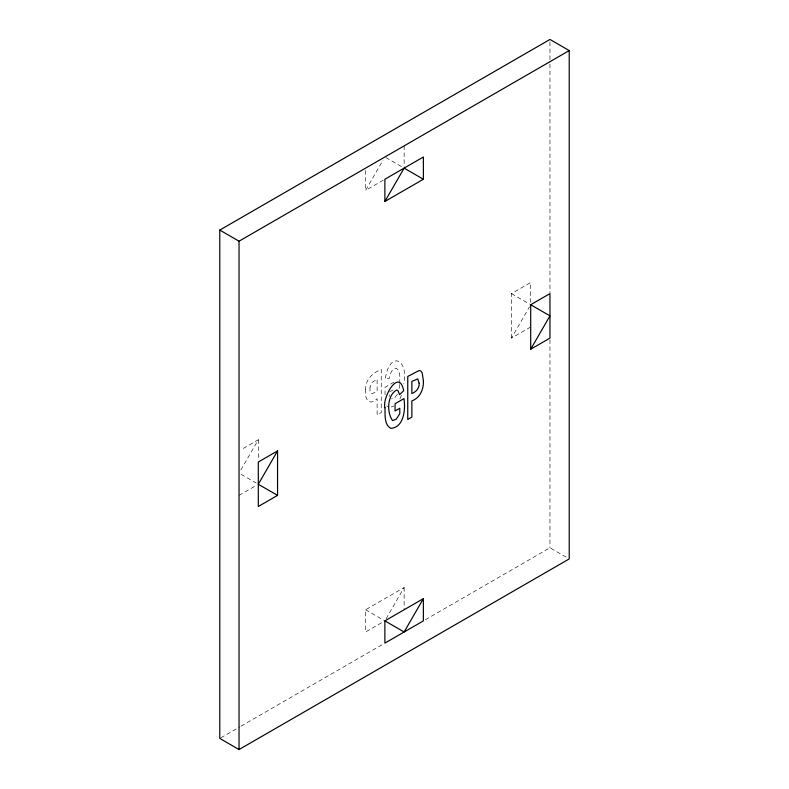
<?xml version="1.0" encoding="UTF-8"?>
<svg xmlns="http://www.w3.org/2000/svg" width="789" height="789" viewBox="0 0 789 789"><rect width="100%" height="100%" fill="white"/><g stroke="black" fill="none" stroke-linecap="round" stroke-linejoin="round"><path stroke-width="0.59" stroke-dasharray="3.94 2.96" d="M399.786 383.424C399.5 378.572 401.108 371.511 396.423 368.355C391.541 368.315 389.993 374.459 389.401 378.345L385.308 379.095C389.105 350.888 408.751 357.782 403.83 383.809M399.678 384.519L399.145 388.652M401.443 395.338L399.727 399.244M397.4 394.372L394.036 398.465L391.443 398.889M383.306 180.148L365.613 190.366L383.059 160.128M240.842 470.007L258.299 439.779L241.069 449.72M530.701 326.981L511.44 338.106L529.498 306.832M386.077 618.793L404.126 587.519L365.613 609.759L365.613 631.999L383.858 621.456M511.44 338.106L511.44 293.626L530.701 282.501L530.701 302.404M393.928 382.152L385.042 387.281L385.042 395.851M392.981 389.953L389.204 392.133L389.204 396.492M239.037 495.374L256.277 485.422M220.841 737.814L240.014 726.748M241.079 726.127L383.809 643.735M425.34 619.75L549.963 547.803L568.208 558.336M391.265 406.986L393.77 406.039M386.63 405.99L388.799 406.907M385.88 157.593L402.104 166.952M511.44 293.626L529.685 304.159M241.069 474.307L256.277 483.085M365.613 609.759L383.858 620.292M549.963 41.916L549.963 62.834M549.963 64.067L549.963 293.015M549.963 339.783L549.963 547.803M404.126 145.886L404.126 166.952M404.126 587.519L404.126 609.759M365.613 170.463L365.613 190.366M258.299 439.779L258.299 460.214M365.682 389.293C364.193 397.676 368.473 407.085 377.122 398.692L377.122 414.915L381.245 412.539L381.245 369.528C372.664 372.704 365.307 379.608 365.682 389.293M370.021 387.212L369.972 391.176L371.609 393.898L377.122 391.393L377.122 379.184L372.161 382.34L370.021 387.212"/><path stroke-width="1.18" d="M384.874 201.481L404.126 168.126L423.387 179.241L384.874 201.481L384.874 179.241L423.387 157.001L423.387 179.241M277.56 450.894L258.299 484.259L277.56 495.374L258.299 506.499L258.299 462.019L277.56 450.894L277.56 495.374M530.701 349.221L549.963 315.866L530.701 304.741L549.963 293.626L549.963 338.106L530.701 349.221L530.701 304.741M423.387 598.634L404.126 631.999L384.874 620.874L423.387 598.634L423.387 620.874L384.874 643.114L384.874 620.874M219.776 230.082L549.963 39.45L569.224 50.575L569.224 558.918L239.037 749.55L219.776 738.425L219.776 230.082L239.037 241.197L569.224 50.575M239.037 241.197L239.037 749.55M384.943 407.726C385.338 414.383 383.809 424.63 390.88 428.358C404.363 427.342 405.556 408.416 403.948 398.613L395.072 403.741L395.072 410.98L399.786 408.258L399.786 413.712L396.256 419.156L392.587 420.586C386.709 412.696 387.034 395.2 396.63 390.032L397.972 390.634L399.589 394.697L403.682 390.723C399.096 367.319 381.955 397.942 384.943 407.726M423.387 380.673C423.801 388.997 420.261 397.912 411.868 400.871L411.868 417.095L407.755 419.472L407.755 376.461L419.265 370.465L420.872 371.067L422.204 372.98L423.387 380.673M419.137 383.237C419.551 388.07 416.178 391.886 411.868 393.563L411.868 381.363L417.746 378.927L419.137 383.237"/></g></svg>
